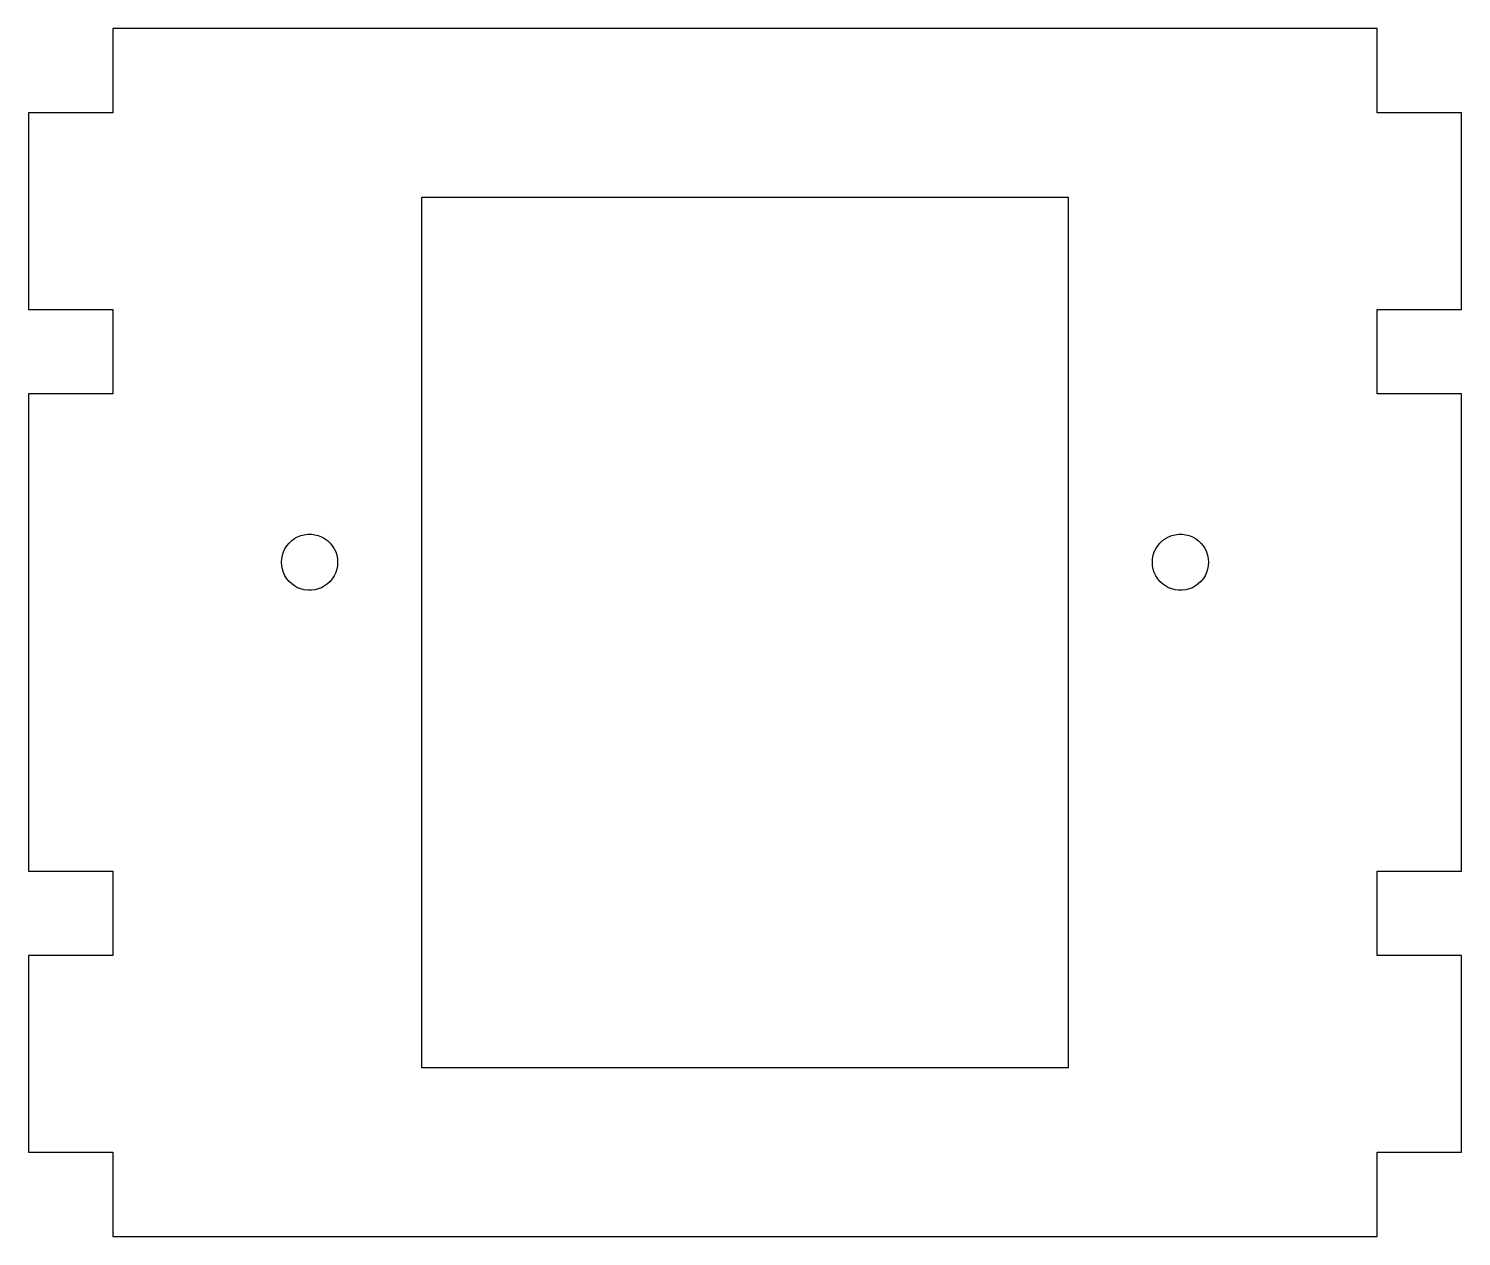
# Model space of a CAD drawing. Header units: metres. Extents: x -25.5 to 25.5, y -21.5 to 21.5.
import ezdxf

# ---------------------------------------------------------------- set-up
doc = ezdxf.new("R2010")
doc.units = ezdxf.units.M

msp = doc.modelspace()

# ---------------------------------------------------------------- linework, layer by layer
for p, q in [((22.5, 21.5), (-22.5, 21.5)), ((-22.5, 21.5), (-22.5, 18.5)), ((22.5, 18.5), (22.5, 21.5)), ((-22.5, 18.5), (-25.5, 18.5)), ((-25.5, 18.5), (-25.5, 11.5)), ((25.5, 18.5), (22.5, 18.5)), ((25.5, 11.5), (25.5, 18.5)), ((-11.5, -15.5), (-11.5, 15.5)), ((-11.5, 15.5), (11.5, 15.5)), ((11.5, 15.5), (11.5, -15.5)), ((-25.5, 11.5), (-22.5, 11.5)), ((-22.5, 11.5), (-22.5, 8.5)), ((22.5, 8.5), (22.5, 11.5)), ((22.5, 11.5), (25.5, 11.5)), ((-22.5, 8.5), (-25.5, 8.5)), ((-25.5, 8.5), (-25.5, -8.5)), ((25.5, 8.5), (22.5, 8.5)), ((25.5, -8.5), (25.5, 8.5)), ((-16.3763, 2.98175), (-16.309, 3.08778)), ((-16.309, 3.08778), (-16.229, 3.18454)), ((-16.229, 3.18454), (-16.1374, 3.27051)), ((-16.1374, 3.27051), (-16.0358, 3.34431)), ((-16.0358, 3.34431), (-15.9258, 3.40482)), ((-15.9258, 3.40482), (-15.809, 3.45105)), ((-15.809, 3.45105), (-15.6874, 3.48228)), ((-15.6874, 3.48228), (-15.5628, 3.49802)), ((-15.5628, 3.49802), (-15.4372, 3.49802)), ((-15.4372, 3.49802), (-15.3126, 3.48228)), ((-15.3126, 3.48228), (-15.191, 3.45105)), ((-15.191, 3.45105), (-15.0742, 3.40482)), ((-15.0742, 3.40482), (-14.9642, 3.34431)), ((-14.9642, 3.34431), (-14.8626, 3.27051)), ((-14.8626, 3.27051), (-14.771, 3.18454)), ((-14.771, 3.18454), (-14.691, 3.08778)), ((-14.691, 3.08778), (-14.6237, 2.98175)), ((14.6237, 2.98175), (14.691, 3.08778)), ((14.691, 3.08778), (14.771, 3.18454)), ((14.771, 3.18454), (14.8626, 3.27051)), ((14.8626, 3.27051), (14.9642, 3.34431)), ((14.9642, 3.34431), (15.0742, 3.40482)), ((15.0742, 3.40482), (15.191, 3.45105)), ((15.191, 3.45105), (15.3126, 3.48228)), ((15.3126, 3.48228), (15.4372, 3.49802)), ((15.4372, 3.49802), (15.5628, 3.49802)), ((15.5628, 3.49802), (15.6874, 3.48228)), ((15.6874, 3.48228), (15.809, 3.45105)), ((15.809, 3.45105), (15.9258, 3.40482)), ((15.9258, 3.40482), (16.0358, 3.34431)), ((16.0358, 3.34431), (16.1374, 3.27051)), ((16.1374, 3.27051), (16.229, 3.18454)), ((16.229, 3.18454), (16.309, 3.08778)), ((16.309, 3.08778), (16.3763, 2.98175)), ((-16.5, 2.5), (-16.4921, 2.62532)), ((-16.4921, 2.62532), (-16.4686, 2.74869)), ((-16.4686, 2.74869), (-16.4298, 2.86812)), ((-16.4298, 2.86812), (-16.3763, 2.98175)), ((-14.6237, 2.98175), (-14.5702, 2.86812)), ((-14.5702, 2.86812), (-14.5314, 2.74869)), ((-14.5314, 2.74869), (-14.5079, 2.62532)), ((-14.5079, 2.62532), (-14.5, 2.5)), ((14.5, 2.5), (14.5079, 2.62532)), ((14.5079, 2.62532), (14.5314, 2.74869)), ((14.5314, 2.74869), (14.5702, 2.86812)), ((14.5702, 2.86812), (14.6237, 2.98175)), ((16.3763, 2.98175), (16.4298, 2.86812)), ((16.4298, 2.86812), (16.4686, 2.74869)), ((16.4686, 2.74869), (16.4921, 2.62532)), ((16.4921, 2.62532), (16.5, 2.5)), ((-16.4921, 2.37466), (-16.5, 2.5)), ((-16.4686, 2.2513), (-16.4921, 2.37466)), ((-16.4298, 2.13187), (-16.4686, 2.2513)), ((-16.3763, 2.01823), (-16.4298, 2.13187)), ((-14.5702, 2.13187), (-14.6237, 2.01823)), ((-14.5314, 2.2513), (-14.5702, 2.13187)), ((-14.5079, 2.37466), (-14.5314, 2.2513)), ((-14.5, 2.5), (-14.5079, 2.37466)), ((14.5079, 2.37466), (14.5, 2.5)), ((14.5314, 2.2513), (14.5079, 2.37466)), ((14.5702, 2.13187), (14.5314, 2.2513)), ((14.6237, 2.01823), (14.5702, 2.13187)), ((16.4298, 2.13187), (16.3763, 2.01823)), ((16.4686, 2.2513), (16.4298, 2.13187)), ((16.4921, 2.37466), (16.4686, 2.2513)), ((16.5, 2.5), (16.4921, 2.37466)), ((-16.309, 1.9122), (-16.3763, 2.01823)), ((-16.229, 1.81544), (-16.309, 1.9122)), ((-16.1374, 1.72948), (-16.229, 1.81544)), ((-16.0358, 1.65567), (-16.1374, 1.72948)), ((-15.9258, 1.59517), (-16.0358, 1.65567)), ((-15.809, 1.54893), (-15.9258, 1.59517)), ((-15.6874, 1.5177), (-15.809, 1.54893)), ((-15.191, 1.54893), (-15.3126, 1.5177)), ((-15.0742, 1.59517), (-15.191, 1.54893)), ((-14.9642, 1.65567), (-15.0742, 1.59517)), ((-14.8626, 1.72948), (-14.9642, 1.65567)), ((-14.771, 1.81544), (-14.8626, 1.72948)), ((-14.691, 1.9122), (-14.771, 1.81544)), ((-14.6237, 2.01823), (-14.691, 1.9122)), ((14.691, 1.9122), (14.6237, 2.01823)), ((14.771, 1.81544), (14.691, 1.9122)), ((14.8626, 1.72948), (14.771, 1.81544)), ((14.9642, 1.65567), (14.8626, 1.72948)), ((15.0742, 1.59517), (14.9642, 1.65567)), ((15.191, 1.54893), (15.0742, 1.59517)), ((15.3126, 1.5177), (15.191, 1.54893)), ((15.809, 1.54893), (15.6874, 1.5177)), ((15.9258, 1.59517), (15.809, 1.54893)), ((16.0358, 1.65567), (15.9258, 1.59517)), ((16.1374, 1.72948), (16.0358, 1.65567)), ((16.229, 1.81544), (16.1374, 1.72948)), ((16.309, 1.9122), (16.229, 1.81544)), ((16.3763, 2.01823), (16.309, 1.9122)), ((-15.5628, 1.50197), (-15.6874, 1.5177)), ((-15.4372, 1.50197), (-15.5628, 1.50197)), ((-15.3126, 1.5177), (-15.4372, 1.50197)), ((15.4372, 1.50197), (15.3126, 1.5177)), ((15.5628, 1.50197), (15.4372, 1.50197)), ((15.6874, 1.5177), (15.5628, 1.50197)), ((-25.5, -8.5), (-22.5, -8.5)), ((-22.5, -8.5), (-22.5, -11.5)), ((22.5, -11.5), (22.5, -8.5)), ((22.5, -8.5), (25.5, -8.5)), ((-22.5, -11.5), (-25.5, -11.5)), ((-25.5, -11.5), (-25.5, -18.5)), ((25.5, -11.5), (22.5, -11.5)), ((25.5, -18.5), (25.5, -11.5)), ((11.5, -15.5), (-11.5, -15.5)), ((-25.5, -18.5), (-22.5, -18.5)), ((-22.5, -18.5), (-22.5, -21.5)), ((22.5, -21.5), (22.5, -18.5)), ((22.5, -18.5), (25.5, -18.5)), ((-22.5, -21.5), (22.5, -21.5))]:
    msp.add_line(p, q)

doc.saveas('drawing.dxf')
